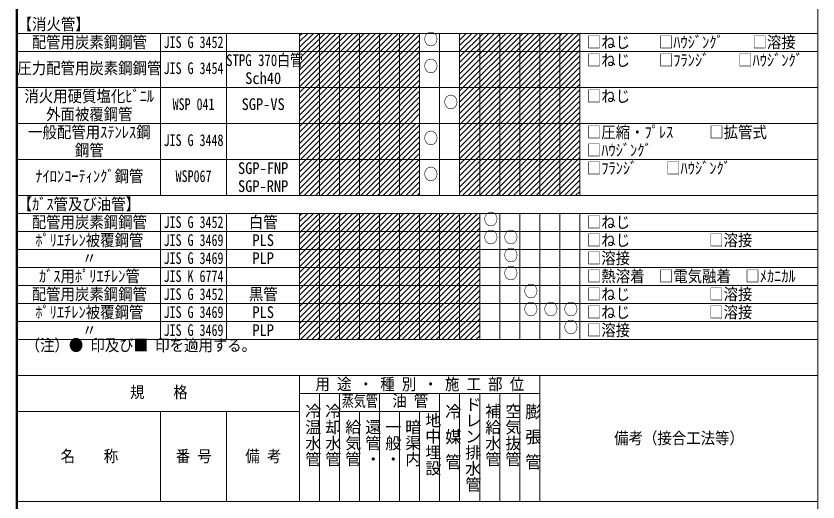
# Model space of a CAD drawing. Units: millimetres on the paper. Extents: x -399 to 402, y -320 to 280.
# Drawn here: x -398.6 to -198.2, y -76.5 to 45 of the extents above; entities that cross this region are included whole.
import ezdxf
from ezdxf.enums import TextEntityAlignment as Align

# ---------------------------------------------------------------- set-up
doc = ezdxf.new("R2010")
doc.units = ezdxf.units.MM
for name, color, linetype, lineweight in [('0-0', 7, 'Continuous', 9), ('0-8', 7, 'Continuous', 9), ('F-0_枠', 2, 'Continuous', 9)]:
    doc.layers.add(name, color=color, linetype=linetype, lineweight=lineweight)
doc.styles.add('@ＭＳ ゴシック', font='')
doc.styles.add('ＭＳ ゴシック', font='')
doc.styles.get('@ＭＳ ゴシック').set_extended_font_data('@MS Gothic')
doc.styles.get('ＭＳ ゴシック').set_extended_font_data('MS Gothic')

msp = doc.modelspace()

# ---------------------------------------------------------------- linework, layer by layer
at = {"layer": '0-0', "color": 2}
for p, q in [((-398.207, 40.653), (-198.357, 40.653)), ((-362.463, 40.653), (-362.463, 0.153)), ((-345.977, 40.653), (-345.977, 0.153)), ((-327.717, 40.653), (-327.717, 0.153)), ((-322.717, 40.653), (-322.717, 0.153)), ((-317.717, 40.653), (-317.717, 0.153)), ((-312.717, 40.653), (-312.717, 0.153)), ((-307.717, 40.653), (-307.717, 0.153)), ((-302.717, 40.653), (-302.717, 0.153)), ((-297.717, 40.653), (-297.717, 0.153)), ((-292.717, 40.653), (-292.717, 0.153)), ((-287.717, 40.653), (-287.717, 0.153)), ((-282.717, 40.653), (-282.717, 0.153)), ((-277.717, 40.653), (-277.717, 0.153)), ((-272.717, 40.653), (-272.717, 0.153)), ((-267.717, 40.653), (-267.717, 0.153)), ((-262.717, 40.653), (-262.717, 0.153)), ((-257.717, 40.653), (-257.717, 0.153)), ((-398.207, 36.153), (-198.357, 36.153)), ((-398.207, 27.153), (-198.357, 27.153)), ((-398.207, 18.153), (-198.157, 18.153)), ((-398.207, 9.153), (-198.157, 9.153)), ((-398.207, 0.153), (-198.157, 0.153)), ((-398.207, -4.347), (-198.157, -4.347)), ((-362.463, -4.347), (-362.463, -35.847)), ((-345.977, -4.347), (-345.977, -35.847)), ((-327.717, -4.347), (-327.717, -35.847)), ((-322.717, -4.347), (-322.717, -35.847)), ((-317.717, -4.347), (-317.717, -35.847)), ((-312.717, -4.347), (-312.717, -35.847)), ((-307.717, -4.347), (-307.717, -35.847)), ((-302.717, -4.347), (-302.717, -35.847)), ((-297.717, -4.347), (-297.717, -35.847)), ((-292.717, -4.347), (-292.717, -35.847)), ((-287.717, -4.347), (-287.717, -35.847)), ((-282.717, -4.347), (-282.717, -35.847)), ((-277.717, -4.347), (-277.717, -35.847)), ((-272.717, -4.347), (-272.717, -35.847)), ((-267.717, -4.347), (-267.717, -35.847)), ((-262.717, -4.347), (-262.717, -35.847)), ((-257.717, -4.347), (-257.717, -35.847)), ((-398.207, -8.847), (-198.357, -8.847)), ((-398.207, -13.347), (-198.357, -13.347)), ((-398.207, -17.847), (-198.357, -17.847)), ((-398.207, -22.347), (-198.357, -22.347)), ((-398.207, -26.847), (-198.357, -26.847)), ((-398.207, -31.347), (-198.357, -31.347)), ((-398.207, -35.847), (-198.357, -35.847)), ((-398.207, -44.847), (-198.357, -44.847)), ((-327.717, -44.847), (-327.717, -76.347)), ((-267.717, -44.847), (-267.717, -76.347)), ((-327.717, -49.347), (-267.717, -49.347)), ((-322.717, -49.347), (-322.717, -76.347)), ((-317.717, -49.347), (-317.717, -76.347)), ((-307.717, -49.347), (-307.717, -76.347)), ((-292.717, -49.347), (-292.717, -76.347)), ((-287.717, -49.347), (-287.717, -76.347)), ((-282.717, -49.347), (-282.717, -76.347)), ((-277.717, -49.347), (-277.717, -76.347)), ((-272.717, -49.347), (-272.717, -76.347)), ((-398.207, -53.847), (-327.717, -53.847)), ((-362.463, -53.847), (-362.463, -76.347)), ((-345.977, -53.847), (-345.977, -76.347)), ((-317.717, -53.847), (-292.717, -53.847)), ((-312.717, -53.847), (-312.717, -76.347)), ((-302.717, -53.847), (-302.717, -76.347)), ((-297.717, -53.847), (-297.717, -76.347)), ((-398.207, -76.347), (-198.357, -76.347))]:
    msp.add_line(p, q, dxfattribs=at)
at = {"layer": '0-8'}
for p, q in [((-327.717, 20.253), (-307.317, 40.653)), ((-327.717, 18.839), (-305.903, 40.653)), ((-327.717, 21.668), (-308.731, 40.653)), ((-327.717, 23.082), (-310.146, 40.653)), ((-327.717, 24.496), (-311.56, 40.653)), ((-327.717, 25.91), (-312.974, 40.653)), ((-327.717, 27.325), (-314.388, 40.653)), ((-327.717, 28.739), (-315.803, 40.653)), ((-327.717, 30.153), (-317.217, 40.653)), ((-327.717, 31.567), (-318.631, 40.653)), ((-327.717, 32.981), (-320.045, 40.653)), ((-327.717, 34.396), (-321.459, 40.653)), ((-327.717, 35.81), (-322.874, 40.653)), ((-327.717, 37.224), (-324.288, 40.653)), ((-327.717, 38.638), (-325.702, 40.653)), ((-327.717, 40.052), (-327.116, 40.653)), ((-326.989, 18.153), (-304.489, 40.653)), ((-325.575, 18.153), (-303.075, 40.653)), ((-324.16, 18.153), (-301.66, 40.653)), ((-322.746, 18.153), (-300.246, 40.653)), ((-321.332, 18.153), (-298.832, 40.653)), ((-319.918, 18.153), (-297.717, 40.354)), ((-287.717, 19.241), (-266.305, 40.653)), ((-287.717, 20.655), (-267.719, 40.653)), ((-287.717, 22.07), (-269.133, 40.653)), ((-287.717, 23.484), (-270.548, 40.653)), ((-287.717, 24.898), (-271.962, 40.653)), ((-287.717, 26.312), (-273.376, 40.653)), ((-287.717, 27.727), (-274.79, 40.653)), ((-287.717, 29.141), (-276.205, 40.653)), ((-287.717, 30.555), (-277.619, 40.653)), ((-287.717, 31.969), (-279.033, 40.653)), ((-287.717, 33.383), (-280.447, 40.653)), ((-287.717, 34.798), (-281.861, 40.653)), ((-287.717, 36.212), (-283.276, 40.653)), ((-287.717, 37.626), (-284.69, 40.653)), ((-287.717, 39.04), (-286.104, 40.653)), ((-287.717, 40.454), (-287.518, 40.653)), ((-287.391, 18.153), (-264.891, 40.653)), ((-285.977, 18.153), (-263.477, 40.653)), ((-284.562, 18.153), (-262.062, 40.653)), ((-283.148, 18.153), (-260.648, 40.653)), ((-281.734, 18.153), (-259.234, 40.653)), ((-280.32, 18.153), (-257.82, 40.653)), ((-318.504, 18.153), (-297.717, 38.94)), ((-278.906, 18.153), (-257.717, 39.342)), ((-317.089, 18.153), (-297.717, 37.526)), ((-315.675, 18.153), (-297.717, 36.111)), ((-277.491, 18.153), (-257.717, 37.928)), ((-276.077, 18.153), (-257.717, 36.513)), ((-314.261, 18.153), (-297.717, 34.697)), ((-274.663, 18.153), (-257.717, 35.099)), ((-312.847, 18.153), (-297.717, 33.283)), ((-273.249, 18.153), (-257.717, 33.685)), ((-271.834, 18.153), (-257.717, 32.271)), ((-311.432, 18.153), (-297.717, 31.869)), ((-310.018, 18.153), (-297.717, 30.454)), ((-270.42, 18.153), (-257.717, 30.856)), ((-308.604, 18.153), (-297.717, 29.04)), ((-269.006, 18.153), (-257.717, 29.442)), ((-307.19, 18.153), (-297.717, 27.626)), ((-305.776, 18.153), (-297.717, 26.212)), ((-267.592, 18.153), (-257.717, 28.028)), ((-266.178, 18.153), (-257.717, 26.614)), ((-304.361, 18.153), (-297.717, 24.798)), ((-264.763, 18.153), (-257.717, 25.2)), ((-302.947, 18.153), (-297.717, 23.383)), ((-263.349, 18.153), (-257.717, 23.785)), ((-261.935, 18.153), (-257.717, 22.371)), ((-301.533, 18.153), (-297.717, 21.969)), ((-300.119, 18.153), (-297.717, 20.555)), ((-260.521, 18.153), (-257.717, 20.957)), ((-327.717, 10.354), (-319.918, 18.153)), ((-327.717, 11.768), (-321.332, 18.153)), ((-327.717, 13.182), (-322.746, 18.153)), ((-327.717, 14.597), (-324.16, 18.153)), ((-327.717, 16.011), (-325.575, 18.153)), ((-327.717, 17.425), (-326.989, 18.153)), ((-327.717, 6.111), (-315.675, 18.153)), ((-327.717, 7.526), (-317.089, 18.153)), ((-327.717, 4.697), (-314.261, 18.153)), ((-327.717, 3.283), (-312.847, 18.153)), ((-327.717, 1.869), (-311.432, 18.153)), ((-327.717, 0.454), (-310.018, 18.153)), ((-327.504, 9.153), (-318.504, 18.153)), ((-326.604, 0.153), (-308.604, 18.153)), ((-325.19, 0.153), (-307.19, 18.153)), ((-323.776, 0.153), (-305.776, 18.153)), ((-322.361, 0.153), (-304.361, 18.153)), ((-320.947, 0.153), (-302.947, 18.153)), ((-319.533, 0.153), (-301.533, 18.153)), ((-318.119, 0.153), (-300.119, 18.153)), ((-316.705, 0.153), (-298.705, 18.153)), ((-287.717, 10.756), (-280.32, 18.153)), ((-287.717, 12.17), (-281.734, 18.153)), ((-287.717, 13.584), (-283.148, 18.153)), ((-287.717, 14.999), (-284.562, 18.153)), ((-287.717, 16.413), (-285.977, 18.153)), ((-287.717, 17.827), (-287.391, 18.153)), ((-287.717, 6.513), (-276.077, 18.153)), ((-287.717, 7.928), (-277.491, 18.153)), ((-287.717, 9.342), (-278.906, 18.153)), ((-287.717, 5.099), (-274.663, 18.153)), ((-287.717, 3.685), (-273.249, 18.153)), ((-287.717, 2.271), (-271.834, 18.153)), ((-287.717, 0.856), (-270.42, 18.153)), ((-287.006, 0.153), (-269.006, 18.153)), ((-285.592, 0.153), (-267.592, 18.153)), ((-284.178, 0.153), (-266.178, 18.153)), ((-282.763, 0.153), (-264.763, 18.153)), ((-281.349, 0.153), (-263.349, 18.153)), ((-279.935, 0.153), (-261.935, 18.153)), ((-278.521, 0.153), (-260.521, 18.153)), ((-277.107, 0.153), (-259.107, 18.153)), ((-275.692, 0.153), (-257.717, 18.129)), ((-259.107, 18.153), (-257.717, 19.543)), ((-315.29, 0.153), (-297.717, 17.727)), ((-313.876, 0.153), (-297.717, 16.312)), ((-274.278, 0.153), (-257.717, 16.714)), ((-312.462, 0.153), (-297.717, 14.898)), ((-272.864, 0.153), (-257.717, 15.3)), ((-311.048, 0.153), (-297.717, 13.484)), ((-309.633, 0.153), (-297.717, 12.07)), ((-271.45, 0.153), (-257.717, 13.886)), ((-270.035, 0.153), (-257.717, 12.472)), ((-308.219, 0.153), (-297.717, 10.655)), ((-268.621, 0.153), (-257.717, 11.058)), ((-306.805, 0.153), (-297.717, 9.241)), ((-267.207, 0.153), (-257.717, 9.643)), ((-265.793, 0.153), (-257.717, 8.229)), ((-305.391, 0.153), (-297.717, 7.827)), ((-303.977, 0.153), (-297.717, 6.413)), ((-264.379, 0.153), (-257.717, 6.815)), ((-302.562, 0.153), (-297.717, 4.999)), ((-262.964, 0.153), (-257.717, 5.401)), ((-301.148, 0.153), (-297.717, 3.584)), ((-299.734, 0.153), (-297.717, 2.17)), ((-261.55, 0.153), (-257.717, 3.986)), ((-260.136, 0.153), (-257.717, 2.572)), ((-298.32, 0.153), (-297.717, 0.756)), ((-297.805, 0.153), (-297.717, 0.241)), ((-258.722, 0.153), (-257.717, 1.158)), ((-327.717, -34.644), (-297.42, -4.347)), ((-327.717, -33.229), (-298.834, -4.347)), ((-327.717, -31.815), (-300.249, -4.347)), ((-327.717, -30.401), (-301.663, -4.347)), ((-327.717, -28.987), (-303.077, -4.347)), ((-327.717, -27.572), (-304.491, -4.347)), ((-327.717, -26.158), (-305.906, -4.347)), ((-327.717, -24.744), (-307.32, -4.347)), ((-327.717, -23.33), (-308.734, -4.347)), ((-327.717, -21.916), (-310.148, -4.347)), ((-327.717, -20.501), (-311.562, -4.347)), ((-327.717, -19.087), (-312.977, -4.347)), ((-327.717, -17.673), (-314.391, -4.347)), ((-327.717, -16.259), (-315.805, -4.347)), ((-327.717, -14.845), (-317.219, -4.347)), ((-327.717, -13.43), (-318.633, -4.347)), ((-327.717, -12.016), (-320.048, -4.347)), ((-327.717, -10.602), (-321.462, -4.347)), ((-327.717, -9.188), (-322.876, -4.347)), ((-327.717, -7.773), (-324.29, -4.347)), ((-327.717, -6.359), (-325.705, -4.347)), ((-327.717, -4.945), (-327.119, -4.347)), ((-327.506, -35.847), (-296.006, -4.347)), ((-326.092, -35.847), (-294.592, -4.347)), ((-324.678, -35.847), (-293.178, -4.347)), ((-323.263, -35.847), (-291.763, -4.347)), ((-321.849, -35.847), (-290.349, -4.347)), ((-320.435, -35.847), (-288.935, -4.347)), ((-319.021, -35.847), (-287.521, -4.347)), ((-317.607, -35.847), (-286.107, -4.347)), ((-316.192, -35.847), (-284.692, -4.347)), ((-314.778, -35.847), (-283.278, -4.347)), ((-313.364, -35.847), (-282.717, -5.2)), ((-311.95, -35.847), (-282.717, -6.614)), ((-310.535, -35.847), (-282.717, -8.028)), ((-309.121, -35.847), (-282.717, -9.442)), ((-307.707, -35.847), (-282.717, -10.857)), ((-306.293, -35.847), (-282.717, -12.271)), ((-304.879, -35.847), (-282.717, -13.685)), ((-303.464, -35.847), (-282.717, -15.099)), ((-302.05, -35.847), (-282.717, -16.514)), ((-300.636, -35.847), (-282.717, -17.928)), ((-299.222, -35.847), (-282.717, -19.342)), ((-297.808, -35.847), (-282.717, -20.756)), ((-296.393, -35.847), (-282.717, -22.17)), ((-294.979, -35.847), (-282.717, -23.585)), ((-293.565, -35.847), (-282.717, -24.999)), ((-292.151, -35.847), (-282.717, -26.413)), ((-290.736, -35.847), (-282.717, -27.827)), ((-289.322, -35.847), (-282.717, -29.241)), ((-287.908, -35.847), (-282.717, -30.656)), ((-286.494, -35.847), (-282.717, -32.07)), ((-285.08, -35.847), (-282.717, -33.484)), ((-283.665, -35.847), (-282.717, -34.898))]:
    msp.add_line(p, q, dxfattribs=at)
at = {"layer": 'F-0_枠'}
for p, q in [((-398.607, -274.447), (-398.607, 279.553)), ((-398.407, -274.247), (-398.407, 279.353)), ((-398.207, -274.047), (-398.207, 279.153)), ((-198.157, 279.153), (-198.157, -250.047))]:
    msp.add_line(p, q, dxfattribs=at)

# ---------------------------------------------------------------- texts
at = {"layer": '0-0', "style": 'ＭＳ ゴシック'}
for s, width, p in [('【消火管】', 0.9, (-398.207, 40.653)), ('配管用炭素鋼鋼管', 0.9, (-394.685, 36.153)), ('○', 0.9, (-296.717, 36.886)), (' □ねじ\u3000\u3000□ﾊｳｼﾞﾝｸﾞ\u3000\u3000□溶接\u3000', 0.9, (-257.717, 36.153)), ('JIS G 3452', 0.75, (-361.72, 36.153)), ('STPG 370白管', 0.8, (-346.097, 31.653)), ('○', 0.9, (-296.717, 30.153)), (' □ねじ\u3000\u3000□ﾌﾗﾝｼﾞ\u3000\u3000□ﾊｳｼﾞﾝｸﾞ\u3000', 0.9, (-257.717, 31.653)), ('圧力配管用炭素鋼鋼管', 0.9, (-398.285, 29.653)), ('JIS G 3454', 0.75, (-361.72, 29.653)), ('Sch40', 0.9, (-341.322, 27.153)), ('消火用硬質塩化ﾋﾞﾆﾙ', 0.9, (-396.51, 22.653)), (' □ねじ\u3000', 0.9, (-257.717, 22.653)), ('WSP 041', 0.75, (-359.47, 20.653)), ('SGP-VS', 0.9, (-342.222, 20.653)), ('○', 0.9, (-291.717, 21.153)), ('外面被覆鋼管', 0.9, (-391.085, 18.153)), ('一般配管用ｽﾃﾝﾚｽ鋼', 0.9, (-395.585, 13.653)), ('○', 0.9, (-296.717, 12.153)), (' □圧縮・ﾌﾟﾚｽ\u3000   □拡管式', 0.9, (-257.717, 13.653)), ('JIS G 3448', 0.75, (-361.72, 11.653)), ('鋼管', 0.9, (-383.885, 9.153)), (' □ﾊｳｼﾞﾝｸﾞ\u3000', 0.9, (-257.717, 9.153)), ('SGP-FNP', 0.9, (-343.122, 4.653)), (' □ﾌﾗﾝｼﾞ\u3000\u3000□ﾊｳｼﾞﾝｸﾞ', 0.9, (-257.717, 4.653)), ('ﾅｲﾛﾝｺｰﾃｨﾝｸﾞ鋼管', 0.9, (-393.785, 2.653)), ('WSP067', 0.75, (-358.72, 2.653)), ('○', 0.9, (-296.717, 3.153)), ('SGP-RNP', 0.9, (-343.122, 0.153)), ('【ｶﾞｽ管及び油管】', 0.9, (-398.207, -4.347)), ('○', 0.9, (-281.717, -8.114)), ('配管用炭素鋼鋼管', 0.9, (-394.685, -8.847)), ('JIS G 3452', 0.75, (-361.72, -8.847)), ('白管', 0.9, (-340.397, -8.847)), (' □ねじ\u3000', 0.9, (-257.717, -8.847)), ('ﾎﾟﾘｴﾁﾚﾝ被覆鋼管', 0.9, (-393.785, -13.347)), ('JIS G 3469', 0.75, (-361.72, -13.347)), ('PLS', 0.9, (-339.522, -13.347)), ('○', 0.9, (-281.717, -12.614)), ('○', 0.9, (-276.717, -12.614)), (' □ねじ\u3000         □溶接', 0.9, (-257.717, -13.347)), ('JIS G 3469', 0.75, (-361.72, -17.847)), ('○', 0.9, (-276.717, -17.114)), (' □溶接\u3000', 0.9, (-257.717, -17.847)), ('〃', 0.9, (-382.085, -17.847)), ('PLP', 0.9, (-339.522, -17.847)), ('○', 0.9, (-276.717, -21.614)), ('ｶﾞｽ用ﾎﾟﾘｴﾁﾚﾝ管', 0.9, (-392.885, -22.347)), ('JIS K 6774', 0.75, (-361.72, -22.347)), (' □熱溶着\u3000□電気融着\u3000□ﾒｶﾆｶﾙ', 0.9, (-257.717, -22.347)), ('○', 0.9, (-271.717, -26.114)), ('配管用炭素鋼鋼管', 0.9, (-394.685, -26.847)), ('JIS G 3452', 0.75, (-361.72, -26.847)), ('黒管', 0.9, (-340.397, -26.847)), (' □ねじ\u3000         □溶接\u3000', 0.9, (-257.717, -26.847)), ('ﾎﾟﾘｴﾁﾚﾝ被覆鋼管', 0.9, (-393.785, -31.347)), ('JIS G 3469', 0.75, (-361.72, -31.347)), ('PLS', 0.9, (-339.522, -31.347)), ('○', 0.9, (-271.717, -30.614)), ('○', 0.9, (-266.717, -30.614)), ('○', 0.9, (-261.717, -30.614)), (' □ねじ\u3000         □溶接', 0.9, (-257.717, -31.347)), ('JIS G 3469', 0.75, (-361.72, -35.847)), ('PLP', 0.9, (-339.522, -35.847)), ('○', 0.9, (-261.717, -35.114)), (' □溶接\u3000', 0.9, (-257.717, -35.847)), ('〃', 0.9, (-382.085, -35.847)), ('（注）● 印及び■ 印を適用する。', 0.9, (-396.207, -39.614)), ('用 途 ・ 種 別 ・ 施 工 部 位', 0.9, (-323.767, -49.347)), ('規\u3000\u3000格', 0.9, (-370.112, -51.347)), ('蒸気管', 0.75, (-317.191, -53.517)), ('油 管', 0.9, (-304.557, -53.517)), ('備考（接合工法等）', 0.9, (-249.087, -62.847)), ('名\u3000\u3000称', 0.9, (-387.485, -67.347)), ('番 号', 0.9, (-358.67, -67.347)), ('備 考', 0.9, (-341.297, -67.347))]:
    msp.add_text(s, height=2.933, dxfattribs=dict(at, width=width)).set_placement(p, align=Align.BOTTOM_LEFT)
at = {"layer": '0-0', "style": '@ＭＳ ゴシック'}
for s, p in [('冷温水管', (-326.717, -51.747)), ('冷却水管', (-321.717, -51.747)), ('ドレン排水管', (-286.716, -50.054)), ('補給水管', (-281.717, -51.747)), ('空気抜管', (-276.717, -51.747)), ('給気管', (-316.717, -55.714)), ('還管・', (-311.717, -55.714)), ('暗渠内', (-301.717, -55.714)), ('地中埋設', (-296.717, -54.014)), ('一般・', (-306.717, -55.714))]:
    msp.add_text(s, height=2.933, rotation=270, dxfattribs=at).set_placement(p, align=Align.BOTTOM_LEFT)
at = {"layer": '0-0', "style": '@ＭＳ ゴシック', "width": 1.05}
for s, p in [('冷 媒 管', (-291.717, -51.747)), ('膨 張 管', (-271.717, -51.747))]:
    msp.add_text(s, height=2.933, rotation=270, dxfattribs=at).set_placement(p, align=Align.BOTTOM_LEFT)

doc.saveas('drawing.dxf')
